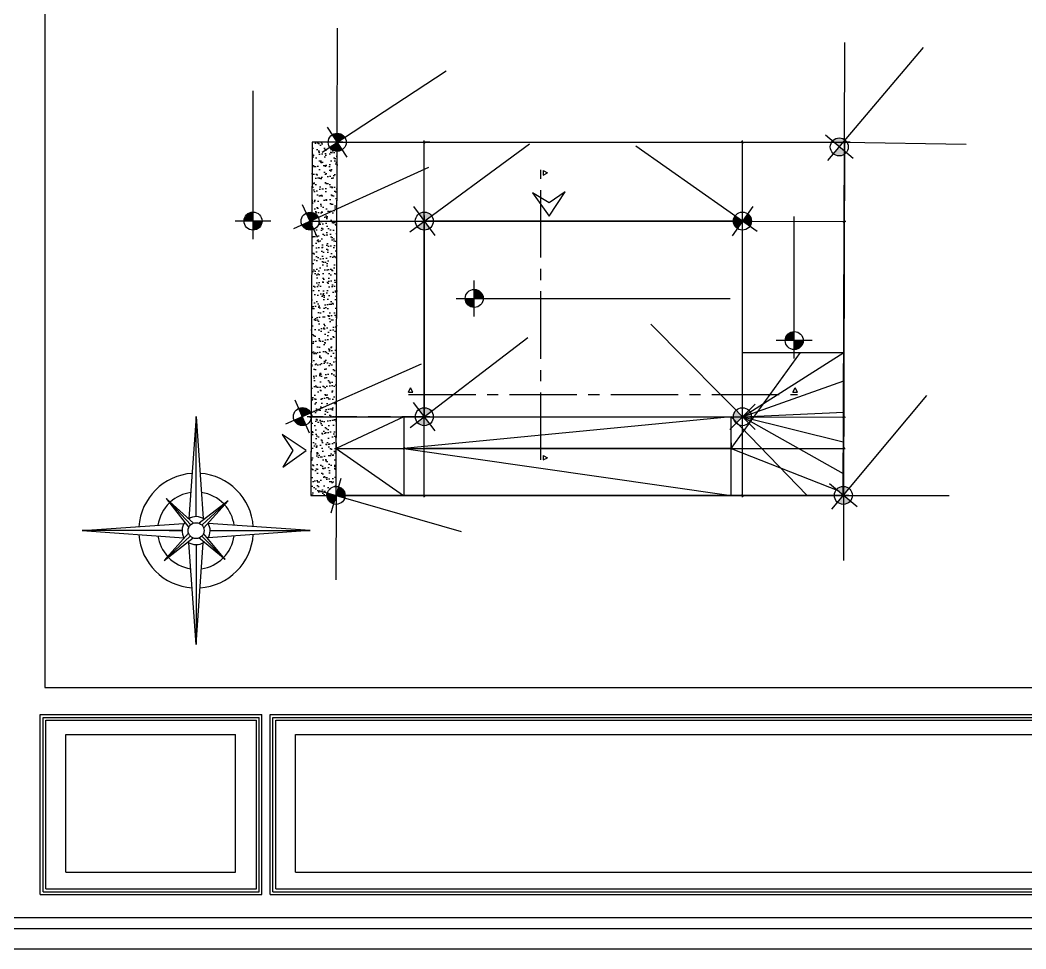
# Model space of a CAD drawing. Header units: metres. Extents: x -220 to 294, y -29 to 18.
# Drawn here: x -199.44 to -188.26, y -12 to -1.67 of the extents above; entities that cross this region are included whole.
import ezdxf

# ---------------------------------------------------------------- set-up
doc = ezdxf.new("R2010")
doc.units = ezdxf.units.M
doc.header["$MEASUREMENT"] = 0
doc.linetypes.add('CENTER2', pattern=[1.125, 0.75, -0.125, 0.125, -0.125])
doc.linetypes.add('DASHED2', pattern=[0.375, 0.25, -0.125])
for name, color, linetype in [('Arazi', 7, 'Continuous'), ('Cizgi', 7, 'Continuous'), ('Kot', 7, 'Continuous'), ('Olculendirme', 7, 'Continuous'), ('Rota', 7, 'Continuous'), ('Standart', 7, 'Continuous'), ('Tarama', 7, 'Continuous')]:
    doc.layers.add(name, color=color, linetype=linetype)
pattern_1 = [(37.5, (0, 0), (-0.003149668, 0.09634119), [0, -0.076, 0, -0.085, 0, -0.08125]), (7.5, (0, 0), (0.088488835, 0.1411073), [0, -0.041, 0, -0.0685, 0, -0.02625]), (327.5, (-0.0615, 0), (0.155707093, 0.000282953), [0, -0.025, 0, -0.09, 0, -0.1175]), (317.5, (-0.0615, 0), (0.15030633, 0.04388378), [0, -0.0125, 0, -0.059, 0, -0.0675])]

msp = doc.modelspace()

# ---------------------------------------------------------------- hatches: boundary and pattern name
at = {"layer": 'Kot', "linetype": 'Continuous', "lineweight": -3}
for points in [[(-195.834, -2.975), (-195.841, -2.966), (-195.849, -2.958), (-195.857, -2.951), (-195.866, -2.944), (-195.876, -2.939), (-195.887, -2.935), (-195.898, -2.932), (-195.909, -2.93), (-195.92, -2.93), (-195.931, -2.931), (-195.942, -2.933), (-195.953, -2.936), (-195.963, -2.941), (-195.973, -2.946), (-195.918, -3.03)], [(-190.27, -3.006), (-190.279, -2.999), (-190.289, -2.994), (-190.299, -2.989), (-190.31, -2.986), (-190.321, -2.983), (-190.332, -2.982), (-190.343, -2.983), (-190.354, -2.984), (-190.365, -2.987), (-190.375, -2.991), (-190.385, -2.996), (-190.395, -3.002), (-190.403, -3.01), (-190.411, -3.018), (-190.335, -3.082)], [(-196.002, -3.085), (-195.995, -3.094), (-195.987, -3.102), (-195.979, -3.109), (-195.97, -3.116), (-195.96, -3.121), (-195.949, -3.125), (-195.938, -3.128), (-195.927, -3.129), (-195.916, -3.13), (-195.905, -3.129), (-195.894, -3.127), (-195.883, -3.124), (-195.873, -3.119), (-195.863, -3.114), (-195.918, -3.03)], [(-190.399, -3.159), (-190.39, -3.166), (-190.381, -3.171), (-190.37, -3.176), (-190.36, -3.179), (-190.349, -3.181), (-190.337, -3.182), (-190.326, -3.182), (-190.315, -3.18), (-190.304, -3.178), (-190.294, -3.174), (-190.284, -3.169), (-190.275, -3.162), (-190.266, -3.155), (-190.258, -3.147), (-190.335, -3.082)], [(-196.855, -3.807), (-196.867, -3.808), (-196.878, -3.81), (-196.889, -3.813), (-196.899, -3.817), (-196.909, -3.823), (-196.918, -3.829), (-196.926, -3.837), (-196.934, -3.845), (-196.94, -3.854), (-196.946, -3.864), (-196.95, -3.874), (-196.953, -3.885), (-196.955, -3.896), (-196.955, -3.907), (-196.855, -3.907)], [(-196.855, -4.007), (-196.844, -4.007), (-196.833, -4.005), (-196.822, -4.002), (-196.812, -3.997), (-196.802, -3.992), (-196.793, -3.986), (-196.785, -3.978), (-196.777, -3.97), (-196.771, -3.961), (-196.765, -3.951), (-196.761, -3.94), (-196.758, -3.93), (-196.756, -3.919), (-196.755, -3.907), (-196.855, -3.907)], [(-196.311, -3.95), (-196.306, -3.959), (-196.3, -3.969), (-196.293, -3.977), (-196.284, -3.985), (-196.275, -3.992), (-196.266, -3.997), (-196.255, -4.002), (-196.245, -4.005), (-196.234, -4.007), (-196.222, -4.008), (-196.211, -4.008), (-196.2, -4.006), (-196.189, -4.003), (-196.179, -3.999), (-196.22, -3.908)], [(-196.129, -3.867), (-196.134, -3.857), (-196.141, -3.847), (-196.148, -3.839), (-196.156, -3.831), (-196.165, -3.825), (-196.175, -3.819), (-196.185, -3.814), (-196.196, -3.811), (-196.207, -3.809), (-196.218, -3.808), (-196.229, -3.809), (-196.24, -3.81), (-196.251, -3.813), (-196.262, -3.817), (-196.22, -3.908)], [(-195.03, -3.967), (-195.023, -3.975), (-195.015, -3.983), (-195.006, -3.99), (-194.996, -3.996), (-194.986, -4), (-194.976, -4.004), (-194.965, -4.006), (-194.953, -4.007), (-194.942, -4.007), (-194.931, -4.006), (-194.92, -4.003), (-194.91, -3.999), (-194.9, -3.994), (-194.89, -3.988), (-194.95, -3.907)], [(-194.869, -3.848), (-194.876, -3.839), (-194.884, -3.832), (-194.893, -3.825), (-194.903, -3.819), (-194.913, -3.814), (-194.924, -3.811), (-194.934, -3.809), (-194.946, -3.807), (-194.957, -3.808), (-194.968, -3.809), (-194.979, -3.812), (-194.989, -3.816), (-194.999, -3.821), (-195.009, -3.827), (-194.95, -3.907)], [(-191.494, -3.85), (-191.5, -3.859), (-191.505, -3.87), (-191.509, -3.88), (-191.511, -3.891), (-191.512, -3.902), (-191.512, -3.913), (-191.511, -3.925), (-191.508, -3.935), (-191.505, -3.946), (-191.5, -3.956), (-191.494, -3.966), (-191.487, -3.974), (-191.479, -3.982), (-191.47, -3.989), (-191.412, -3.907)], [(-191.331, -3.965), (-191.325, -3.955), (-191.32, -3.945), (-191.316, -3.935), (-191.314, -3.924), (-191.312, -3.913), (-191.313, -3.901), (-191.314, -3.89), (-191.316, -3.879), (-191.32, -3.869), (-191.325, -3.859), (-191.331, -3.849), (-191.338, -3.84), (-191.346, -3.833), (-191.355, -3.826), (-191.412, -3.907)], [(-190.836, -5.136), (-190.848, -5.137), (-190.859, -5.139), (-190.869, -5.142), (-190.88, -5.146), (-190.89, -5.152), (-190.899, -5.158), (-190.907, -5.166), (-190.915, -5.174), (-190.921, -5.183), (-190.927, -5.193), (-190.931, -5.203), (-190.934, -5.214), (-190.936, -5.225), (-190.936, -5.236), (-190.836, -5.236)], [(-190.836, -5.336), (-190.825, -5.336), (-190.814, -5.334), (-190.803, -5.331), (-190.793, -5.326), (-190.783, -5.321), (-190.774, -5.315), (-190.766, -5.307), (-190.758, -5.299), (-190.752, -5.29), (-190.746, -5.28), (-190.742, -5.269), (-190.739, -5.259), (-190.737, -5.248), (-190.736, -5.236), (-190.836, -5.236)], [(-196.215, -6.041), (-196.22, -6.031), (-196.226, -6.022), (-196.233, -6.013), (-196.241, -6.005), (-196.25, -5.999), (-196.26, -5.993), (-196.27, -5.988), (-196.281, -5.985), (-196.292, -5.983), (-196.303, -5.982), (-196.314, -5.982), (-196.325, -5.983), (-196.336, -5.986), (-196.347, -5.99), (-196.306, -6.081)], [(-194.87, -6.021), (-194.878, -6.013), (-194.886, -6.005), (-194.895, -5.999), (-194.904, -5.993), (-194.915, -5.989), (-194.925, -5.985), (-194.937, -5.983), (-194.948, -5.982), (-194.959, -5.983), (-194.97, -5.984), (-194.981, -5.987), (-194.991, -5.992), (-195.001, -5.997), (-195.01, -6.003), (-194.95, -6.082)], [(-191.483, -6.011), (-191.49, -6.02), (-191.497, -6.029), (-191.502, -6.039), (-191.507, -6.049), (-191.51, -6.06), (-191.512, -6.071), (-191.512, -6.082), (-191.512, -6.093), (-191.51, -6.104), (-191.507, -6.115), (-191.503, -6.125), (-191.497, -6.135), (-191.491, -6.144), (-191.483, -6.153), (-191.412, -6.082)], [(-191.342, -6.153), (-191.334, -6.145), (-191.328, -6.136), (-191.322, -6.126), (-191.318, -6.116), (-191.315, -6.105), (-191.313, -6.094), (-191.312, -6.083), (-191.313, -6.072), (-191.315, -6.061), (-191.318, -6.05), (-191.322, -6.039), (-191.327, -6.03), (-191.334, -6.02), (-191.341, -6.012), (-191.412, -6.082)], [(-196.398, -6.122), (-196.392, -6.132), (-196.386, -6.141), (-196.379, -6.15), (-196.371, -6.158), (-196.362, -6.164), (-196.352, -6.17), (-196.342, -6.175), (-196.332, -6.178), (-196.321, -6.18), (-196.309, -6.181), (-196.298, -6.181), (-196.287, -6.18), (-196.276, -6.177), (-196.266, -6.173), (-196.306, -6.081)], [(-195.029, -6.143), (-195.022, -6.152), (-195.013, -6.159), (-195.004, -6.166), (-194.995, -6.172), (-194.984, -6.176), (-194.974, -6.179), (-194.963, -6.182), (-194.951, -6.182), (-194.94, -6.182), (-194.929, -6.18), (-194.918, -6.177), (-194.908, -6.173), (-194.898, -6.168), (-194.889, -6.162), (-194.95, -6.082)], [(-196.027, -6.93), (-196.03, -6.941), (-196.031, -6.952), (-196.031, -6.963), (-196.03, -6.974), (-196.028, -6.985), (-196.024, -6.996), (-196.019, -7.006), (-196.013, -7.015), (-196.006, -7.024), (-195.998, -7.032), (-195.989, -7.039), (-195.98, -7.045), (-195.97, -7.05), (-195.959, -7.053), (-195.931, -6.957)], [(-195.835, -6.985), (-195.833, -6.974), (-195.832, -6.963), (-195.832, -6.952), (-195.833, -6.941), (-195.835, -6.93), (-195.839, -6.919), (-195.844, -6.909), (-195.85, -6.9), (-195.857, -6.891), (-195.865, -6.883), (-195.873, -6.876), (-195.883, -6.87), (-195.893, -6.865), (-195.904, -6.861), (-195.931, -6.957)], [(-190.226, -6.881), (-190.235, -6.874), (-190.245, -6.868), (-190.255, -6.864), (-190.266, -6.86), (-190.277, -6.858), (-190.288, -6.857), (-190.299, -6.858), (-190.31, -6.859), (-190.321, -6.862), (-190.332, -6.866), (-190.342, -6.871), (-190.351, -6.878), (-190.36, -6.885), (-190.367, -6.893), (-190.29, -6.957)], [(-190.355, -7.034), (-190.346, -7.041), (-190.336, -7.046), (-190.326, -7.051), (-190.315, -7.054), (-190.304, -7.056), (-190.293, -7.057), (-190.282, -7.057), (-190.271, -7.055), (-190.26, -7.053), (-190.249, -7.048), (-190.239, -7.043), (-190.23, -7.037), (-190.221, -7.03), (-190.214, -7.022), (-190.29, -6.957)]]:
    msp.add_hatch(color=216, dxfattribs=at).paths.add_polyline_path(points)
at = {"layer": 'Standart', "linetype": 'Continuous', "lineweight": -3}
for points in [[(-194.295, -4.767), (-194.296, -4.756), (-194.298, -4.745), (-194.301, -4.734), (-194.305, -4.724), (-194.311, -4.714), (-194.317, -4.705), (-194.325, -4.697), (-194.333, -4.689), (-194.342, -4.683), (-194.352, -4.677), (-194.362, -4.673), (-194.373, -4.67), (-194.384, -4.668), (-194.395, -4.667), (-194.395, -4.767)], [(-194.495, -4.767), (-194.495, -4.779), (-194.493, -4.79), (-194.49, -4.8), (-194.485, -4.811), (-194.48, -4.821), (-194.473, -4.83), (-194.466, -4.838), (-194.458, -4.846), (-194.448, -4.852), (-194.439, -4.858), (-194.428, -4.862), (-194.418, -4.865), (-194.406, -4.867), (-194.395, -4.867), (-194.395, -4.767)]]:
    msp.add_hatch(color=216, dxfattribs=at).paths.add_polyline_path(points)
at = {"layer": 'Tarama', "linetype": 'Continuous', "lineweight": -3}
h = msp.add_hatch(dxfattribs=at)
h.set_pattern_fill('AR-SAND', color=251, scale=0.05, style=0)
h.set_pattern_definition(pattern_1)
h.paths.add_polyline_path([(-195.921, -3.907), (-196.12, -3.907, -0.35727), (-196.2, -4.006), (-196.207, -6.038), (-195.928, -5.914)])
h.paths.add_polyline_path([(-195.918, -3.13, -0.41321), (-196.018, -3.03), (-196.196, -3.03), (-196.199, -3.81, -0.237066), (-196.129, -3.867), (-195.92, -3.772)])
h.paths.add_polyline_path([(-195.889, -5.188), (-195.887, -4.801), (-196.071, -4.8), (-196.072, -5.188)], flags=9)
h.paths.add_polyline_path([(-196.22, -6.092), (-195.143, -5.616), (-195.231, -5.416), (-196.308, -5.892)], flags=9)
h.paths.add_polyline_path([(-196.134, -3.917), (-194.726, -3.276), (-194.816, -3.077), (-196.224, -3.718)], flags=9)
h = msp.add_hatch(dxfattribs=at)
h.set_pattern_fill('AR-SAND', color=251, scale=0.05, style=0)
h.set_pattern_definition(pattern_1)
h.paths.add_polyline_path([(-195.92, -3.772), (-196.129, -3.867, -0.10534), (-196.12, -3.907), (-195.921, -3.907)])
h = msp.add_hatch(dxfattribs=at)
h.set_pattern_fill('AR-SAND', color=251, scale=0.05, style=0)
h.set_pattern_definition(pattern_1)
h.paths.add_polyline_path([(-195.928, -5.914), (-196.207, -6.038), (-196.207, -6.066, -0.040827), (-196.206, -6.082), (-195.928, -6.082)])
h.paths.add_polyline_path([(-195.928, -6.082), (-196.206, -6.082, -0.038156), (-196.207, -6.098), (-196.211, -6.957), (-196.031, -6.957, -0.415218), (-195.931, -6.857)])

# ---------------------------------------------------------------- linework, layer by layer
msp.add_lwpolyline([(-196.211, -6.957), (-195.931, -6.958), (-195.918, -3.03), (-196.196, -3.03), (-196.211, -6.957)])
at = {"color": 118, "linetype": 'Continuous', "lineweight": -3}
for points in [[(-199.221, -11.395), (-199.221, -9.395)], [(-199.221, -9.395), (-196.756, -9.395)], [(-199.221, -11.395), (-199.221, -9.395)], [(-199.221, -9.395), (-196.756, -9.395)], [(-196.756, -11.395), (-196.756, -9.395)], [(-196.666, -11.395), (-196.666, -9.395)], [(-196.666, -9.395), (-174.165, -9.395)], [(-199.19, -11.364), (-199.19, -9.426)], [(-199.19, -9.426), (-196.787, -9.426)], [(-199.19, -11.364), (-199.19, -9.426)], [(-199.19, -9.426), (-196.787, -9.426)], [(-199.159, -11.332), (-199.159, -9.457)], [(-199.159, -9.457), (-196.818, -9.457)], [(-199.159, -11.332), (-199.159, -9.457)], [(-199.159, -9.457), (-196.818, -9.457)], [(-196.818, -11.332), (-196.818, -9.457)], [(-196.787, -11.364), (-196.787, -9.426)], [(-196.634, -11.364), (-196.634, -9.426)], [(-196.634, -9.426), (-174.196, -9.426)], [(-196.603, -11.332), (-196.603, -9.457)], [(-196.603, -9.457), (-174.228, -9.457)], [(-199.221, -11.395), (-196.756, -11.395)], [(-199.221, -11.395), (-196.756, -11.395)], [(-199.19, -11.364), (-196.787, -11.364)], [(-199.19, -11.364), (-196.787, -11.364)], [(-199.159, -11.332), (-196.818, -11.332)], [(-199.159, -11.332), (-196.818, -11.332)], [(-196.666, -11.395), (-174.165, -11.395)], [(-196.634, -11.364), (-174.196, -11.364)], [(-196.603, -11.332), (-174.228, -11.332)]]:
    msp.add_lwpolyline(points, dxfattribs=at)
at = {"color": 178, "linetype": 'Continuous', "lineweight": -3}
for points in [[(-198.937, -11.148), (-198.937, -9.617)], [(-198.937, -9.617), (-197.049, -9.617)], [(-197.049, -11.148), (-197.049, -9.617)], [(-196.381, -11.148), (-196.381, -9.617)], [(-196.381, -9.617), (-174.435, -9.617)], [(-198.937, -11.148), (-197.049, -11.148)], [(-196.381, -11.148), (-174.435, -11.148)]]:
    msp.add_lwpolyline(points, dxfattribs=at)
at = {"layer": 'Arazi', "color": 27, "linetype": 'Continuous', "lineweight": -3}
for points in [[(-195.931, -6.957), (-195.918, -3.03)], [(-195.918, -3.03), (-190.276, -3.03)], [(-190.276, -3.03), (-190.29, -6.957)], [(-190.29, -6.957), (-195.931, -6.957)]]:
    msp.add_lwpolyline(points, dxfattribs=at)
at = {"layer": 'Arazi', "color": 223, "linetype": 'Continuous', "lineweight": -3}
msp.add_lwpolyline([(-195.931, -6.957), (-195.981, -7.007)], dxfattribs=at)
at = {"layer": 'Cizgi', "color": 216, "linetype": 'Continuous', "lineweight": -3}
for points in [[(-195.918, -3.03), (-195.914, -1.761)], [(-190.276, -3.03), (-190.272, -1.921)], [(-195.931, -6.957), (-195.918, -3.03)], [(-195.918, -3.03), (-190.276, -3.03)], [(-190.276, -3.03), (-190.29, -6.957)], [(-190.276, -3.03), (-188.925, -3.052)], [(-193.745, -3.592), (-193.562, -3.852)], [(-193.562, -3.703), (-193.745, -3.592)], [(-193.562, -3.852), (-193.382, -3.582)], [(-193.382, -3.582), (-193.562, -3.703)], [(-196.262, -6.459), (-196.532, -6.28)], [(-196.532, -6.28), (-196.412, -6.459)], [(-196.523, -6.642), (-196.262, -6.459)], [(-196.412, -6.459), (-196.523, -6.642)], [(-195.931, -6.957), (-195.935, -7.898)], [(-190.29, -6.957), (-195.931, -6.957)], [(-190.29, -6.957), (-190.29, -7.682)], [(-190.29, -6.957), (-189.113, -6.958)]]:
    msp.add_lwpolyline(points, dxfattribs=at)
at = {"layer": 'Cizgi', "color": 118, "linetype": 'Continuous', "lineweight": -3}
for points in [[(-196.196, -3.03), (-196.211, -6.957)], [(-195.918, -3.03), (-196.196, -3.03)], [(-196.211, -6.957), (-195.931, -6.957)]]:
    msp.add_lwpolyline(points, dxfattribs=at)
at = {"layer": 'Cizgi', "color": 95, "linetype": 'DASHED2', "lineweight": -3}
msp.add_lwpolyline([(-191.412, -3.907), (-191.412, -3.03)], dxfattribs=at)
at = {"layer": 'Cizgi', "color": 28, "linetype": 'Continuous', "lineweight": -3}
for points in [[(-191.537, -6.434), (-190.765, -5.37)], [(-191.412, -5.37), (-190.285, -5.37)], [(-191.412, -6.082), (-190.285, -5.37)], [(-191.412, -6.082), (-190.285, -5.682)], [(-191.412, -6.082), (-190.285, -6.032)], [(-195.178, -6.082), (-195.93, -6.434)], [(-191.537, -6.082), (-195.178, -6.434)], [(-195.178, -6.082), (-195.178, -6.957)], [(-191.537, -6.082), (-190.695, -6.955)], [(-191.412, -6.082), (-190.291, -6.363)], [(-191.412, -6.082), (-190.291, -6.715)], [(-195.93, -6.434), (-195.181, -6.957)], [(-195.178, -6.434), (-191.537, -6.957)], [(-191.537, -6.434), (-190.34, -6.907)]]:
    msp.add_lwpolyline(points, dxfattribs=at)
at = {"layer": 'Cizgi', "color": 1, "linetype": 'DASHED2', "lineweight": -3}
msp.add_lwpolyline([(-194.95, -6.082), (-196.251, -6.082)], dxfattribs=at)
at = {"layer": 'Cizgi', "color": 1, "linetype": 'Continuous', "lineweight": -3}
msp.add_lwpolyline([(-191.537, -6.957), (-191.537, -6.082)], dxfattribs=at)
at = {"layer": 'Cizgi', "color": 47, "linetype": 'Continuous', "lineweight": -3}
msp.add_lwpolyline([(-191.537, -6.434), (-194.937, -6.434)], dxfattribs=at)
at = {"layer": 'Kot', "color": 216, "linetype": 'Continuous', "lineweight": -3}
for points in [[(-190.464, -3.235), (-189.399, -1.976)], [(-196.085, -3.14), (-194.706, -2.235)], [(-196.855, -4.107), (-196.855, -2.458)], [(-195.808, -3.197), (-196.028, -2.863)], [(-190.182, -3.211), (-190.487, -2.953)], [(-195.111, -4.026), (-193.782, -3.049)], [(-191.249, -4.022), (-192.598, -3.074)], [(-196.402, -3.991), (-194.901, -3.308)], [(-196.137, -4.09), (-196.303, -3.726)], [(-194.831, -4.068), (-195.068, -3.746)], [(-191.297, -3.744), (-191.527, -4.071)], [(-196.655, -3.907), (-197.055, -3.907)], [(-190.836, -5.436), (-190.836, -3.856)], [(-191.272, -6.224), (-192.432, -5.053)], [(-195.108, -6.204), (-193.8, -5.2)], [(-190.636, -5.236), (-191.036, -5.236)], [(-196.489, -6.162), (-194.981, -5.496)], [(-196.225, -6.264), (-196.387, -5.899)], [(-194.828, -6.241), (-195.071, -5.924)], [(-190.419, -7.111), (-189.361, -5.846)], [(-191.27, -5.942), (-191.554, -6.223)], [(-195.987, -7.15), (-195.876, -6.765)], [(-196.124, -6.902), (-194.539, -7.36)], [(-190.137, -7.086), (-190.444, -6.829)]]:
    msp.add_lwpolyline(points, dxfattribs=at)
for centre in [(-195.918, -3.03), (-190.335, -3.082), (-196.855, -3.907), (-196.22, -3.908), (-194.95, -3.907), (-191.412, -3.907), (-190.836, -5.236), (-196.306, -6.081), (-194.95, -6.082), (-191.412, -6.082), (-195.931, -6.957), (-190.29, -6.957)]:
    msp.add_circle(centre, 0.1, dxfattribs=at)
at = {"layer": 'Olculendirme', "color": 47, "linetype": 'Continuous', "lineweight": -3}
for points in [[(-195.931, -6.977), (-195.918, -3.01)], [(-195.918, -3.092), (-195.918, -3.017)], [(-194.95, -3.927), (-194.95, -3.01)], [(-191.412, -3.927), (-191.412, -3.01)], [(-190.291, -6.977), (-190.276, -3.01)], [(-190.276, -3.092), (-190.276, -3.017)], [(-195.938, -3.03), (-190.256, -3.03)], [(-195.855, -3.03), (-195.93, -3.03)], [(-194.887, -3.03), (-194.962, -3.03)], [(-191.475, -3.03), (-191.4, -3.03)], [(-190.214, -3.03), (-190.289, -3.03)], [(-196.22, -3.907), (-194.93, -3.907)], [(-196.2, -3.845), (-196.2, -3.92)], [(-194.97, -3.907), (-191.392, -3.907)], [(-194.887, -3.907), (-194.962, -3.907)], [(-194.887, -3.907), (-194.962, -3.907)], [(-194.95, -3.845), (-194.95, -3.92)], [(-194.95, -6.102), (-194.95, -3.887)], [(-194.95, -3.97), (-194.95, -3.895)], [(-191.475, -3.907), (-191.4, -3.907)], [(-191.475, -3.907), (-191.4, -3.907)], [(-191.432, -3.907), (-190.261, -3.911)], [(-191.413, -3.97), (-191.412, -3.895)], [(-191.412, -6.102), (-191.412, -3.887)], [(-191.412, -3.97), (-191.412, -3.895)], [(-190.281, -3.973), (-190.281, -3.898)], [(-196.207, -6.02), (-196.207, -6.095)], [(-194.95, -6.02), (-194.95, -6.095)], [(-196.227, -6.082), (-194.93, -6.082)], [(-195.012, -6.082), (-194.937, -6.082)], [(-194.97, -6.082), (-191.392, -6.082)], [(-194.887, -6.082), (-194.962, -6.082)], [(-194.95, -6.977), (-194.95, -6.062)], [(-194.95, -6.145), (-194.95, -6.07)], [(-191.475, -6.082), (-191.4, -6.082)], [(-191.475, -6.082), (-191.4, -6.082)], [(-191.432, -6.082), (-190.265, -6.086)], [(-191.413, -6.145), (-191.412, -6.07)], [(-191.412, -6.977), (-191.412, -6.062)], [(-191.412, -6.145), (-191.412, -6.07)], [(-190.288, -6.148), (-190.287, -6.073)], [(-195.93, -6.372), (-195.93, -6.447)], [(-195.178, -6.372), (-195.178, -6.447)], [(-191.537, -6.372), (-191.537, -6.447)], [(-191.537, -6.372), (-191.537, -6.447)], [(-190.289, -6.372), (-190.289, -6.447)], [(-195.95, -6.434), (-191.517, -6.434)], [(-191.557, -6.434), (-190.269, -6.434)], [(-191.537, -6.497), (-191.537, -6.422)], [(-190.289, -6.497), (-190.289, -6.422)], [(-195.951, -6.957), (-190.27, -6.957)], [(-195.869, -6.958), (-195.944, -6.957)], [(-195.931, -7.02), (-195.931, -6.945)], [(-195.012, -6.957), (-194.937, -6.957)], [(-191.475, -6.957), (-191.4, -6.957)], [(-190.228, -6.958), (-190.303, -6.957)]]:
    msp.add_lwpolyline(points, dxfattribs=at)
at = {"layer": 'Olculendirme', "color": 59, "linetype": 'Continuous', "lineweight": -3}
for points in [[(-195.907, -3.019), (-195.929, -3.041)], [(-195.929, -3.019), (-195.907, -3.041)], [(-194.96, -3.019), (-194.939, -3.041)], [(-191.423, -3.019), (-191.402, -3.041)], [(-190.266, -3.019), (-190.287, -3.041)], [(-190.287, -3.019), (-190.266, -3.041)], [(-196.189, -3.897), (-196.21, -3.918)], [(-194.96, -3.897), (-194.939, -3.918)], [(-194.939, -3.897), (-194.96, -3.918)], [(-194.939, -3.897), (-194.96, -3.918)], [(-194.96, -3.897), (-194.939, -3.918)], [(-191.402, -3.897), (-191.423, -3.918)], [(-191.402, -3.897), (-191.423, -3.918)], [(-191.423, -3.897), (-191.402, -3.918)], [(-191.423, -3.897), (-191.402, -3.918)], [(-190.27, -3.9), (-190.291, -3.921)], [(-196.197, -6.072), (-196.218, -6.093)], [(-194.96, -6.072), (-194.939, -6.093)], [(-194.96, -6.072), (-194.939, -6.093)], [(-194.939, -6.072), (-194.96, -6.093)], [(-194.939, -6.072), (-194.96, -6.093)], [(-191.423, -6.072), (-191.402, -6.093)], [(-191.402, -6.072), (-191.423, -6.093)], [(-191.402, -6.072), (-191.423, -6.093)], [(-191.423, -6.072), (-191.402, -6.093)], [(-190.277, -6.075), (-190.298, -6.096)], [(-195.919, -6.424), (-195.94, -6.445)], [(-195.168, -6.424), (-195.189, -6.445)], [(-191.527, -6.424), (-191.548, -6.445)], [(-191.527, -6.424), (-191.548, -6.445)], [(-191.527, -6.424), (-191.548, -6.445)], [(-190.278, -6.424), (-190.299, -6.445)], [(-195.921, -6.947), (-195.942, -6.968)], [(-195.942, -6.947), (-195.921, -6.968)], [(-194.96, -6.947), (-194.939, -6.968)], [(-191.423, -6.947), (-191.402, -6.968)]]:
    msp.add_lwpolyline(points, dxfattribs=at)
at = {"layer": 'Rota', "color": 158, "linetype": 'Continuous', "lineweight": -3}
for points in [[(-194.95, -3.907), (-194.95, -6.082)], [(-191.412, -3.907), (-194.95, -3.907)], [(-191.412, -6.082), (-191.412, -3.907)], [(-194.95, -6.082), (-191.412, -6.082)]]:
    msp.add_lwpolyline(points, dxfattribs=at)
at = {"layer": 'Standart', "color": 216, "linetype": 'Continuous', "lineweight": -3}
for points in [[(-199.171, 17.35), (-199.171, -9.095)], [(-194.395, -4.967), (-194.395, -4.567)], [(-194.595, -4.767), (-191.548, -4.767)], [(-199.171, -9.095), (-171.855, -9.095)]]:
    msp.add_lwpolyline(points, dxfattribs=at)
at = {"layer": 'Standart', "color": 250, "linetype": 'CENTER2', "lineweight": -3}
for points in [[(-193.655, -6.563), (-193.655, -3.336)], [(-195.127, -5.836), (-190.8, -5.836)]]:
    msp.add_lwpolyline(points, dxfattribs=at)
at = {"layer": 'Standart', "color": 250, "linetype": 'Continuous', "lineweight": -3}
for points in [[(-193.63, -3.345), (-193.63, -3.395)], [(-193.63, -3.345), (-193.58, -3.37)], [(-193.63, -3.395), (-193.58, -3.37)], [(-195.127, -5.811), (-195.102, -5.761)], [(-195.127, -5.811), (-195.077, -5.811)], [(-195.077, -5.811), (-195.102, -5.761)], [(-190.85, -5.811), (-190.825, -5.761)], [(-190.85, -5.811), (-190.8, -5.811)], [(-190.8, -5.811), (-190.825, -5.761)], [(-193.63, -6.513), (-193.63, -6.563)], [(-193.63, -6.513), (-193.58, -6.538)], [(-193.63, -6.563), (-193.58, -6.538)]]:
    msp.add_lwpolyline(points, dxfattribs=at)
at = {"layer": 'Standart', "color": 198, "linetype": 'Continuous', "lineweight": -3}
for points in [[(-197.488, -6.081), (-197.567, -7.214)], [(-197.488, -6.081), (-197.409, -7.214)], [(-197.821, -6.992), (-197.57, -7.315)], [(-197.821, -6.992), (-197.516, -7.265)], [(-197.132, -7.016), (-197.454, -7.267)], [(-197.132, -7.016), (-197.404, -7.321)], [(-198.756, -7.349), (-197.623, -7.27)], [(-196.22, -7.349), (-197.353, -7.27)], [(-198.756, -7.349), (-197.623, -7.428)], [(-197.844, -7.682), (-197.572, -7.376)], [(-197.166, -7.67), (-197.405, -7.38)], [(-196.22, -7.349), (-197.353, -7.428)], [(-197.844, -7.682), (-197.522, -7.43)], [(-197.488, -8.616), (-197.567, -7.483)], [(-197.488, -8.616), (-197.409, -7.483)], [(-197.166, -7.67), (-197.456, -7.431)]]:
    msp.add_lwpolyline(points, dxfattribs=at)
at = {"layer": 'Standart', "color": 59, "linetype": 'Continuous', "lineweight": -3}
for points in [[(-197.488, -7.192), (-197.488, -6.081)], [(-197.548, -7.284), (-197.821, -6.992)], [(-197.423, -7.288), (-197.132, -7.016)], [(-197.644, -7.349), (-198.756, -7.349)], [(-197.786, -7.349), (-197.644, -7.349)], [(-197.332, -7.349), (-196.22, -7.349)], [(-197.332, -7.349), (-197.19, -7.349)], [(-197.553, -7.409), (-197.844, -7.682)], [(-197.425, -7.411), (-197.166, -7.67)], [(-197.488, -7.505), (-197.488, -8.616)]]:
    msp.add_lwpolyline(points, dxfattribs=at)
at = {"layer": 'Standart', "color": 166, "linetype": 'Continuous', "lineweight": -3}
for points in [[(-209.505, -11.65), (-171.705, -11.65)], [(-209.562, -11.775), (-171.44, -11.775)], [(-209.987, -12), (-171.215, -12)]]:
    msp.add_lwpolyline(points, dxfattribs=at)
at = {"layer": 'Standart', "color": 216, "linetype": 'Continuous', "lineweight": -3}
msp.add_circle((-194.395, -4.767), 0.1, dxfattribs=at)
at = {"layer": 'Standart', "color": 198, "linetype": 'Continuous', "lineweight": -3}
msp.add_circle((-197.488, -7.349), 0.0885, dxfattribs=at)
at = {"layer": 'Standart', "color": 59, "linetype": 'Continuous', "lineweight": -3}
for radius, start, end in [(0.638, 93.9543, 176.0457), (0.638, 3.9543, 86.0457), (0.428, 97.9105, 132.3391), (0.428, 43.7892, 82.0895), (0.428, 133.7892, 172.0895), (0.428, 7.9105, 42.3391), (0.638, 183.9543, 266.0457), (0.428, 187.9105, 222.3391), (0.638, 273.9543, 356.0457), (0.428, 315.3943, 352.0895), (0.428, 223.7892, 262.0895), (0.428, 277.9105, 314.71)]:
    msp.add_arc((-197.488, -7.349), radius, start, end, dxfattribs=at)
at = {"layer": 'Standart', "color": 198, "linetype": 'Continuous', "lineweight": -3}
for start, end in [(144.2286, 211.8586), (54.2286, 121.8586), (325.4625, 31.8586), (234.2286, 304.5661)]:
    msp.add_arc((-197.488, -7.349), 0.156, start, end, dxfattribs=at)

doc.saveas('drawing.dxf')
